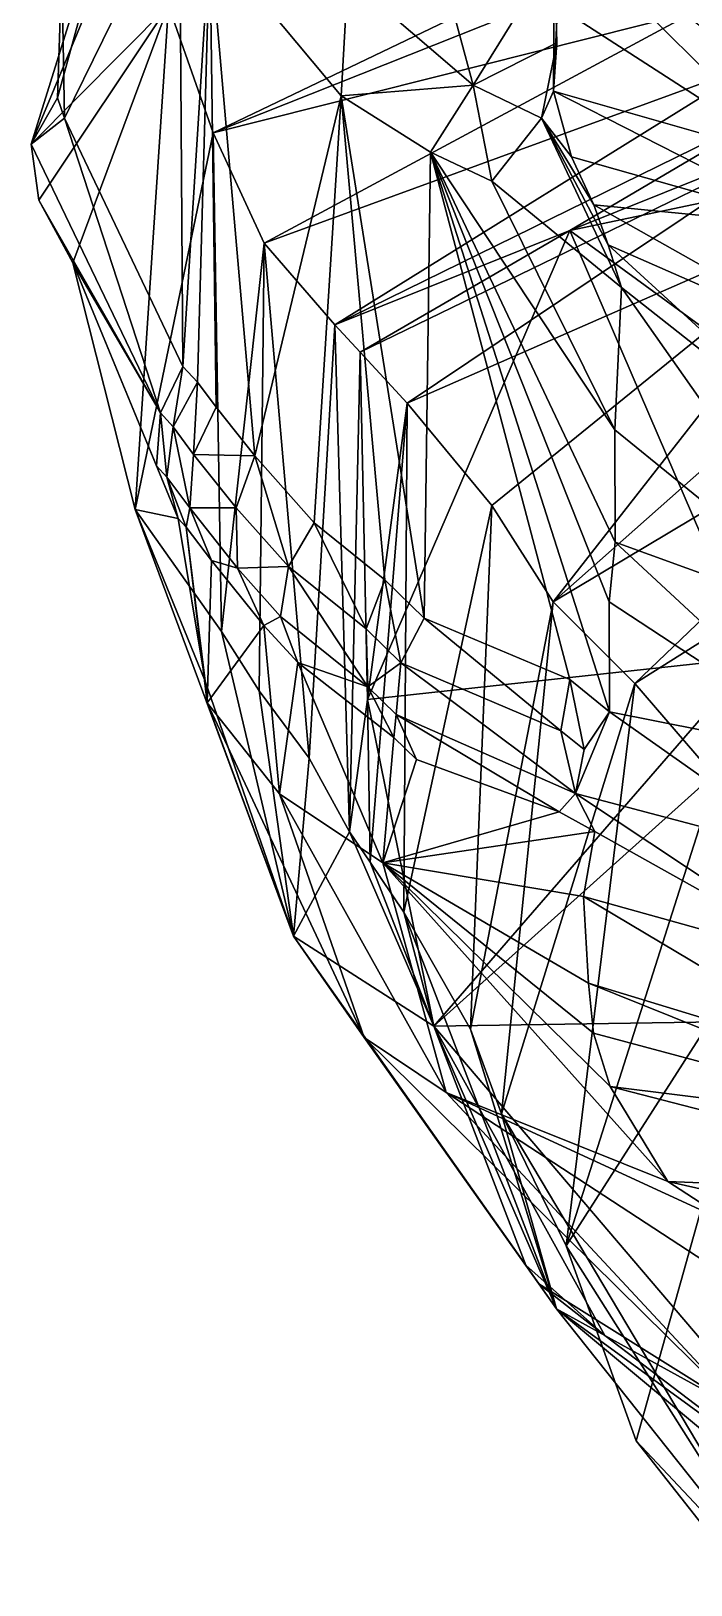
# Model space of a CAD drawing. Extents: x 0 to 165, y 0 to 73.
# Drawn here: x 0.49 to 10.93, y 30.11 to 54.7 of the extents above; entities that cross this region are included whole.
import ezdxf

# ---------------------------------------------------------------- set-up
doc = ezdxf.new("R2010")
doc.units = 0
doc.layers.get('0').update_dxf_attribs({"color": 1, "linetype": 'CONTINUOUS'})

msp = doc.modelspace()

# ---------------------------------------------------------------- linework, layer by layer
at = {"color": 20}
for points in [[(5.10555, 62.6676, 150.094), (8.77077, 55.9227, 146.293), (7.48409, 53.8422, 140.568)], [(5.10555, 62.6676, 150.094), (7.48409, 53.8422, 140.568), (5.50291, 55.5457, 137.835)], [(8.41814, 56.7885, 148.425), (12.5935, 52.6476, 146.642), (8.81583, 55.0878, 146.563)], [(8.41814, 56.7885, 148.425), (12.08, 54.0223, 147.831), (12.5935, 52.6476, 146.642)]]:
    msp.add_polyline3d(points, close=True, dxfattribs=at)
at = {"color": 120}
for points in [[(0.49361, 52.9106, 125.647), (2.30489, 58.7169, 124.162), (0.91309, 53.6414, 126.113)], [(0.91309, 53.6414, 126.113), (2.30489, 58.7169, 124.162), (0.97855, 55.7001, 127.67)], [(1.02361, 53.3188, 126.441), (0.97855, 55.7001, 127.67), (2.83961, 57.0293, 135.493)], [(0.91309, 53.6414, 126.113), (0.97855, 55.7001, 127.67), (1.02361, 53.3188, 126.441)], [(0.49361, 52.9106, 125.647), (0.61377, 52.0238, 124.941), (2.6645, 55.0948, 120.601)], [(0.91309, 53.6414, 126.113), (1.02361, 53.3188, 126.441), (0.49361, 52.9106, 125.647)], [(1.02361, 53.3188, 126.441), (2.5395, 48.6535, 128.799), (0.49361, 52.9106, 125.647)], [(0.49361, 52.9106, 125.647), (2.5395, 48.6535, 128.799), (0.61377, 52.0238, 124.941)], [(2.81908, 46.9855, 126.995), (1.15533, 51.032, 124.141), (2.4784, 47.8185, 127.918)], [(2.81908, 46.9855, 126.995), (2.64244, 47.6376, 128.122), (2.94577, 46.8483, 127.156)], [(3.24877, 44.4118, 125.158), (4.64581, 40.3741, 120.578), (2.14099, 47.1255, 121.327)], [(3.24877, 44.4118, 125.158), (2.14099, 47.1255, 121.327), (2.81908, 46.9855, 126.995)], [(2.81908, 46.9855, 126.995), (2.94577, 46.8483, 127.156), (3.24877, 44.4118, 125.158)], [(2.94577, 46.8483, 127.156), (3.00553, 47.1507, 128.643), (3.34825, 46.3203, 127.745)], [(3.24877, 44.4118, 125.158), (2.94577, 46.8483, 127.156), (3.27895, 44.065, 125.802)], [(3.27895, 44.065, 125.802), (2.94577, 46.8483, 127.156), (3.34825, 46.3203, 127.745)], [(4.42371, 42.6284, 127.083), (3.27895, 44.065, 125.802), (4.17579, 45.289, 128.889)], [(3.27895, 44.065, 125.802), (4.64581, 40.3741, 120.578), (3.24877, 44.4118, 125.158)], [(3.27895, 44.065, 125.802), (5.75854, 38.7716, 122.46), (4.64581, 40.3741, 120.578)], [(12.4673, 40.9594, 98.3325), (11.3185, 42.8897, 102.152), (8.95254, 35.4718, 106.873)], [(4.42371, 42.6284, 127.083), (6.05584, 41.5349, 129.175), (7.05952, 37.8972, 123.952)], [(4.42371, 42.6284, 127.083), (7.05952, 37.8972, 123.952), (5.75854, 38.7716, 122.46)], [(10.5623, 36.4903, 127.178), (6.05584, 41.5349, 129.175), (9.65109, 37.9972, 129.531)], [(12.1005, 29.7964, 99.8769), (12.4673, 40.9594, 98.3325), (10.0643, 32.3865, 103.531)], [(16.374, 36.2578, 125.415), (9.65109, 37.9972, 129.531), (15.0342, 37.3232, 127.463)], [(12.1005, 29.7964, 99.8769), (10.0643, 32.3865, 103.531), (12.6391, 29.6427, 106.256)]]:
    msp.add_polyline3d(points, close=True, dxfattribs=at)
at = {"color": 4}
for points in [[(2.30489, 58.7169, 124.162), (0.49361, 52.9106, 125.647), (2.28753, 57.2284, 122.716)], [(2.28753, 57.2284, 122.716), (0.49361, 52.9106, 125.647), (2.6645, 55.0948, 120.601)], [(1.15533, 51.032, 124.141), (2.6645, 55.0948, 120.601), (0.61377, 52.0238, 124.941)], [(1.15533, 51.032, 124.141), (0.61377, 52.0238, 124.941), (2.5395, 48.6535, 128.799)], [(7.05952, 37.8972, 123.952), (6.05584, 41.5349, 129.175), (10.5623, 36.4903, 127.178)], [(7.05952, 37.8972, 123.952), (11.6766, 35.7662, 125.332), (13.1087, 33.9428, 122.97)], [(13.1087, 33.9428, 122.97), (11.7602, 32.845, 116.776), (7.05952, 37.8972, 123.952)], [(7.05952, 37.8972, 123.952), (10.5623, 36.4903, 127.178), (11.6766, 35.7662, 125.332)], [(16.8995, 35.0564, 124.218), (10.5623, 36.4903, 127.178), (16.374, 36.2578, 125.415)], [(16.8995, 35.0564, 124.218), (11.6766, 35.7662, 125.332), (10.5623, 36.4903, 127.178)]]:
    msp.add_polyline3d(points, close=True, dxfattribs=at)
at = {"color": 110}
for points in [[(2.89518, 49.3907, 129.258), (1.02361, 53.3188, 126.441), (2.83961, 57.0293, 135.493)], [(3.1227, 49.1411, 129.54), (2.89518, 49.3907, 129.258), (3.32038, 56.1632, 135.858)], [(3.1227, 49.1411, 129.54), (3.32038, 56.1632, 135.858), (3.41832, 48.7462, 129.966)], [(2.89518, 49.3907, 129.258), (2.5395, 48.6535, 128.799), (1.02361, 53.3188, 126.441)], [(2.5395, 48.6535, 128.799), (2.4784, 47.8185, 127.918), (1.15533, 51.032, 124.141)], [(2.5395, 48.6535, 128.799), (2.89518, 49.3907, 129.258), (2.73917, 48.4339, 129.047)], [(2.73917, 48.4339, 129.047), (2.89518, 49.3907, 129.258), (3.1227, 49.1411, 129.54)], [(2.73917, 48.4339, 129.047), (3.1227, 49.1411, 129.54), (3.0636, 47.9993, 129.514)], [(3.0636, 47.9993, 129.514), (3.1227, 49.1411, 129.54), (3.41832, 48.7462, 129.966)], [(2.4784, 47.8185, 127.918), (2.5395, 48.6535, 128.799), (2.64244, 47.6376, 128.122)], [(2.64244, 47.6376, 128.122), (2.5395, 48.6535, 128.799), (2.73917, 48.4339, 129.047)], [(2.64244, 47.6376, 128.122), (2.73917, 48.4339, 129.047), (3.00553, 47.1507, 128.643)], [(3.00553, 47.1507, 128.643), (2.73917, 48.4339, 129.047), (3.0636, 47.9993, 129.514)], [(2.4784, 47.8185, 127.918), (2.64244, 47.6376, 128.122), (2.81908, 46.9855, 126.995)], [(2.64244, 47.6376, 128.122), (3.00553, 47.1507, 128.643), (2.94577, 46.8483, 127.156)], [(4.17579, 45.289, 128.889), (3.27895, 44.065, 125.802), (3.34825, 46.3203, 127.745)], [(4.17579, 45.289, 128.889), (3.34825, 46.3203, 127.745), (3.75528, 46.1975, 129.663)], [(4.17579, 45.289, 128.889), (4.4359, 45.4337, 130.491), (4.70962, 44.7061, 129.552)], [(4.17579, 45.289, 128.889), (4.70962, 44.7061, 129.552), (4.42371, 42.6284, 127.083)], [(4.70962, 44.7061, 129.552), (6.05584, 41.5349, 129.175), (4.42371, 42.6284, 127.083)], [(9.65109, 37.9972, 129.531), (16.374, 36.2578, 125.415), (10.5623, 36.4903, 127.178)]]:
    msp.add_polyline3d(points, close=True, dxfattribs=at)
at = {"color": 80}
for points in [[(3.32038, 56.1632, 135.858), (2.89518, 49.3907, 129.258), (2.83961, 57.0293, 135.493)], [(3.32038, 56.1632, 135.858), (5.39845, 53.6735, 138.281), (4.02962, 47.9767, 130.801)], [(15.7789, 49.8624, 106.898), (8.74997, 45.6676, 108.017), (10.0436, 44.3725, 105.327)], [(15.7789, 49.8624, 106.898), (10.0436, 44.3725, 105.327), (17.3747, 48.9946, 103.692)], [(8.87196, 43.6235, 136.024), (6.70953, 45.4045, 133.692), (9.01175, 44.4362, 136.289)], [(9.10262, 42.6312, 135.375), (6.34156, 44.7009, 133.216), (8.87196, 43.6235, 136.024)], [(9.01175, 44.4362, 136.289), (9.23763, 43.3269, 136.379), (8.87196, 43.6235, 136.024)], [(9.23763, 43.3269, 136.379), (9.64069, 43.9231, 136.897), (9.10262, 42.6312, 135.375)], [(9.10262, 42.6312, 135.375), (9.64069, 43.9231, 136.897), (12.8931, 41.6318, 134.31)], [(9.23763, 43.3269, 136.379), (9.10262, 42.6312, 135.375), (8.87196, 43.6235, 136.024)], [(9.40609, 42.0303, 134.408), (8.84278, 42.3398, 134.114), (9.10262, 42.6312, 135.375)], [(9.40609, 42.0303, 134.408), (9.10262, 42.6312, 135.375), (13.2426, 39.8829, 132.024)], [(9.10262, 42.6312, 135.375), (12.8931, 41.6318, 134.31), (13.2426, 39.8829, 132.024)], [(9.40609, 42.0303, 134.408), (6.05584, 41.5349, 129.175), (8.84278, 42.3398, 134.114)], [(9.40609, 42.0303, 134.408), (9.22982, 41.0014, 133.1), (6.05584, 41.5349, 129.175)], [(9.40609, 42.0303, 134.408), (13.2426, 39.8829, 132.024), (9.22982, 41.0014, 133.1)], [(12.6391, 29.6427, 106.256), (7.93127, 37.5622, 109.452), (8.80278, 34.4767, 113.603)], [(8.95254, 35.4718, 106.873), (12.6391, 29.6427, 106.256), (10.0643, 32.3865, 103.531)]]:
    msp.add_polyline3d(points, close=True, dxfattribs=at)
at = {"color": 150}
for points in [[(10.2457, 56.3902, 118.476), (2.6645, 55.0948, 120.601), (3.37395, 53.0883, 118.792)], [(10.2457, 56.3902, 118.476), (3.37395, 53.0883, 118.792), (10.3498, 55.8688, 118.063)], [(10.3498, 55.8688, 118.063), (3.37395, 53.0883, 118.792), (10.9775, 55.003, 116.934)], [(3.37395, 53.0883, 118.792), (2.14099, 47.1255, 121.327), (3.50294, 45.1968, 118.825)], [(3.37395, 53.0883, 118.792), (3.50294, 45.1968, 118.825), (4.17798, 51.3413, 117.009)], [(4.09815, 44.2584, 117.866), (4.17798, 51.3413, 117.009), (3.50294, 45.1968, 118.825)], [(3.50294, 45.1968, 118.825), (4.64581, 40.3741, 120.578), (4.09815, 44.2584, 117.866)]]:
    msp.add_polyline3d(points, close=True, dxfattribs=at)
at = {"color": 100}
for points in [[(4.02962, 47.9767, 130.801), (3.41832, 48.7462, 129.966), (3.32038, 56.1632, 135.858)], [(4.02962, 47.9767, 130.801), (5.39845, 53.6735, 138.281), (4.97154, 46.9168, 131.954)], [(17.3747, 48.9946, 103.692), (10.0436, 44.3725, 105.327), (11.3185, 42.8897, 102.152)], [(4.02962, 47.9767, 130.801), (3.0636, 47.9993, 129.514), (3.41832, 48.7462, 129.966)], [(3.73402, 47.1528, 130.432), (3.00553, 47.1507, 128.643), (3.0636, 47.9993, 129.514)], [(3.73402, 47.1528, 130.432), (3.0636, 47.9993, 129.514), (4.02962, 47.9767, 130.801)], [(3.73402, 47.1528, 130.432), (4.02962, 47.9767, 130.801), (4.56426, 46.2248, 131.448)], [(4.56426, 46.2248, 131.448), (4.02962, 47.9767, 130.801), (4.97154, 46.9168, 131.954)], [(3.75528, 46.1975, 129.663), (3.00553, 47.1507, 128.643), (3.73402, 47.1528, 130.432)], [(3.75528, 46.1975, 129.663), (3.34825, 46.3203, 127.745), (3.00553, 47.1507, 128.643)], [(3.73402, 47.1528, 130.432), (4.56426, 46.2248, 131.448), (3.75528, 46.1975, 129.663)], [(3.75528, 46.1975, 129.663), (4.56426, 46.2248, 131.448), (4.4359, 45.4337, 130.491)], [(3.75528, 46.1975, 129.663), (4.4359, 45.4337, 130.491), (4.17579, 45.289, 128.889)], [(4.56426, 46.2248, 131.448), (5.81696, 44.3224, 131.798), (4.4359, 45.4337, 130.491)], [(5.81696, 44.3224, 131.798), (4.70962, 44.7061, 129.552), (4.4359, 45.4337, 130.491)], [(6.2313, 43.517, 131.026), (4.70962, 44.7061, 129.552), (5.81696, 44.3224, 131.798)], [(6.2313, 43.517, 131.026), (6.05584, 41.5349, 129.175), (4.70962, 44.7061, 129.552)], [(6.58688, 43.1718, 131.419), (6.2313, 43.517, 131.026), (6.26443, 43.8798, 132.285)], [(6.58688, 43.1718, 131.419), (6.26443, 43.8798, 132.285), (8.84278, 42.3398, 134.114)], [(6.58688, 43.1718, 131.419), (6.05584, 41.5349, 129.175), (6.2313, 43.517, 131.026)], [(6.58688, 43.1718, 131.419), (8.84278, 42.3398, 134.114), (6.05584, 41.5349, 129.175)], [(9.38666, 38.8396, 130.681), (9.65109, 37.9972, 129.531), (6.05584, 41.5349, 129.175)], [(9.38666, 38.8396, 130.681), (6.05584, 41.5349, 129.175), (9.30876, 39.6281, 131.562)], [(9.30876, 39.6281, 131.562), (6.05584, 41.5349, 129.175), (9.22982, 41.0014, 133.1)], [(10.0643, 32.3865, 103.531), (12.4673, 40.9594, 98.3325), (8.95254, 35.4718, 106.873)], [(9.30876, 39.6281, 131.562), (15.0342, 37.3232, 127.463), (9.38666, 38.8396, 130.681)], [(9.30876, 39.6281, 131.562), (13.8584, 38.2417, 129.788), (15.0342, 37.3232, 127.463)], [(9.38666, 38.8396, 130.681), (15.0342, 37.3232, 127.463), (9.65109, 37.9972, 129.531)]]:
    msp.add_polyline3d(points, close=True, dxfattribs=at)
at = {"color": 70}
for points in [[(5.50291, 55.5457, 137.835), (5.39845, 53.6735, 138.281), (3.32038, 56.1632, 135.858)], [(5.39845, 53.6735, 138.281), (7.48409, 53.8422, 140.568), (6.80785, 52.78, 140.167)], [(5.39845, 53.6735, 138.281), (6.70953, 45.4045, 133.692), (6.08836, 46.0146, 133.012)], [(9.64069, 43.9231, 136.897), (9.01175, 44.4362, 136.289), (6.80785, 52.78, 140.167)], [(9.6331, 45.6668, 138.679), (9.64069, 43.9231, 136.897), (6.80785, 52.78, 140.167)], [(14.6516, 50.8979, 109.605), (8.74997, 45.6676, 108.017), (15.7789, 49.8624, 106.898)], [(9.6331, 45.6668, 138.679), (9.73258, 46.6069, 139.689), (13.4373, 43.1686, 137.502)], [(7.93127, 37.5622, 109.452), (8.74997, 45.6676, 108.017), (7.44296, 38.9012, 111.269)], [(8.74997, 45.6676, 108.017), (7.93127, 37.5622, 109.452), (10.0436, 44.3725, 105.327)], [(9.6331, 45.6668, 138.679), (13.4373, 43.1686, 137.502), (9.64069, 43.9231, 136.897)], [(7.93127, 37.5622, 109.452), (8.95254, 35.4718, 106.873), (10.0436, 44.3725, 105.327)], [(9.64069, 43.9231, 136.897), (9.23763, 43.3269, 136.379), (9.01175, 44.4362, 136.289)], [(9.64069, 43.9231, 136.897), (13.4373, 43.1686, 137.502), (12.8931, 41.6318, 134.31)], [(7.93127, 37.5622, 109.452), (7.44296, 38.9012, 111.269), (8.80278, 34.4767, 113.603)], [(7.93127, 37.5622, 109.452), (12.6391, 29.6427, 106.256), (8.95254, 35.4718, 106.873)]]:
    msp.add_polyline3d(points, close=True, dxfattribs=at)
at = {"color": 40}
for points in [[(8.80715, 54.5136, 143.762), (7.48409, 53.8422, 140.568), (8.77077, 55.9227, 146.293)], [(8.80715, 54.5136, 143.762), (8.56277, 53.3198, 143.613), (7.48409, 53.8422, 140.568)], [(8.7549, 53.748, 144.612), (9.03737, 52.7052, 144.405), (8.56277, 53.3198, 143.613)], [(8.7549, 53.748, 144.612), (12.9769, 51.5953, 145.7), (9.03737, 52.7052, 144.405)], [(12.3999, 53.5342, 114.42), (9.01361, 51.5409, 114.42), (12.7566, 53.0447, 113.742)], [(12.3999, 53.5342, 114.42), (15.7059, 52.9522, 114.42), (9.01361, 51.5409, 114.42)], [(9.39285, 51.9472, 144.046), (9.62012, 51.3123, 143.511), (8.56277, 53.3198, 143.613)], [(9.03737, 52.7052, 144.405), (9.39285, 51.9472, 144.046), (8.56277, 53.3198, 143.613)], [(9.01361, 51.5409, 114.42), (5.69568, 49.6157, 114.42), (12.7566, 53.0447, 113.742)], [(12.7566, 53.0447, 113.742), (5.69568, 49.6157, 114.42), (6.44026, 48.8101, 113.164)], [(12.7566, 53.0447, 113.742), (6.44026, 48.8101, 113.164), (13.6935, 51.9913, 111.86)], [(15.7059, 52.9522, 114.42), (11.9239, 49.4149, 114.42), (9.01361, 51.5409, 114.42)], [(9.03737, 52.7052, 144.405), (12.9769, 51.5953, 145.7), (9.39285, 51.9472, 144.046)], [(9.39285, 51.9472, 144.046), (13.6686, 49.5384, 143.658), (9.62012, 51.3123, 143.511)], [(9.39285, 51.9472, 144.046), (12.9769, 51.5953, 145.7), (13.6686, 49.5384, 143.658)], [(5.69568, 49.6157, 114.42), (9.01361, 51.5409, 114.42), (5.81104, 44.1196, 114.42)], [(9.01361, 51.5409, 114.42), (11.9239, 44.7827, 114.42), (5.81104, 44.1196, 114.42)], [(11.9239, 49.4149, 114.42), (11.9239, 44.7827, 114.42), (9.01361, 51.5409, 114.42)], [(5.69568, 49.6157, 114.42), (5.81104, 44.1196, 114.42), (6.44026, 48.8101, 113.164)], [(5.81104, 44.1196, 114.42), (5.85358, 41.5453, 114.42), (6.44026, 48.8101, 113.164)], [(15.9355, 47.0988, 114.42), (21.022, 39.1647, 114.42), (6.86263, 38.9508, 114.42)], [(11.9239, 44.7827, 114.42), (15.9355, 47.0988, 114.42), (6.86263, 38.9508, 114.42)], [(5.81104, 44.1196, 114.42), (11.9239, 44.7827, 114.42), (6.86263, 38.9508, 114.42)], [(5.85358, 41.5453, 114.42), (5.81104, 44.1196, 114.42), (6.86263, 38.9508, 114.42)], [(5.85358, 41.5453, 114.42), (6.86263, 38.9508, 114.42), (6.38792, 40.7547, 113.493)], [(6.38792, 40.7547, 113.493), (6.86263, 38.9508, 114.42), (8.80278, 34.4767, 113.603)], [(6.38792, 40.7547, 113.493), (8.80278, 34.4767, 113.603), (7.44296, 38.9012, 111.269)], [(13.7376, 30.8782, 114.42), (6.86263, 38.9508, 114.42), (21.022, 39.1647, 114.42)], [(6.86263, 38.9508, 114.42), (8.31578, 35.1676, 114.42), (8.80278, 34.4767, 113.603)], [(9.56435, 34.0565, 114.42), (6.86263, 38.9508, 114.42), (13.7376, 30.8782, 114.42)], [(8.31578, 35.1676, 114.42), (6.86263, 38.9508, 114.42), (9.56435, 34.0565, 114.42)], [(8.31578, 35.1676, 114.42), (8.52193, 34.8729, 114.42), (8.80278, 34.4767, 113.603)], [(8.52193, 34.8729, 114.42), (8.31578, 35.1676, 114.42), (9.56435, 34.0565, 114.42)], [(8.52193, 34.8729, 114.42), (9.56435, 34.0565, 114.42), (8.80278, 34.4767, 113.603)], [(9.56435, 34.0565, 114.42), (13.7376, 30.8782, 114.42), (8.80278, 34.4767, 113.603)], [(8.80278, 34.4767, 113.603), (13.7376, 30.8782, 114.42), (16.9652, 27.6679, 110.574)], [(8.80278, 34.4767, 113.603), (16.9652, 27.6679, 110.574), (12.6391, 29.6427, 106.256)]]:
    msp.add_polyline3d(points, close=True, dxfattribs=at)
at = {"color": 30}
for points in [[(8.81583, 55.0878, 146.563), (8.7549, 53.748, 144.612), (8.77077, 55.9227, 146.293)], [(8.77077, 55.9227, 146.293), (8.7549, 53.748, 144.612), (8.80715, 54.5136, 143.762)], [(8.81583, 55.0878, 146.563), (12.5935, 52.6476, 146.642), (8.7549, 53.748, 144.612)], [(12.5935, 52.6476, 146.642), (12.9769, 51.5953, 145.7), (8.7549, 53.748, 144.612)]]:
    msp.add_polyline3d(points, close=True, dxfattribs=at)
at = {"color": 60}
for points in [[(7.48409, 53.8422, 140.568), (5.39845, 53.6735, 138.281), (5.50291, 55.5457, 137.835)], [(6.80785, 52.78, 140.167), (6.70953, 45.4045, 133.692), (5.39845, 53.6735, 138.281)], [(6.80785, 52.78, 140.167), (7.48409, 53.8422, 140.568), (7.7796, 52.3218, 141.28)], [(7.48409, 53.8422, 140.568), (8.56277, 53.3198, 143.613), (7.7796, 52.3218, 141.28)], [(9.73258, 46.6069, 139.689), (9.6331, 45.6668, 138.679), (6.80785, 52.78, 140.167)], [(6.80785, 52.78, 140.167), (9.72662, 48.3871, 141.136), (9.73258, 46.6069, 139.689)], [(6.80785, 52.78, 140.167), (7.7796, 52.3218, 141.28), (9.72662, 48.3871, 141.136)], [(7.77708, 47.1893, 110.627), (8.74997, 45.6676, 108.017), (13.6935, 51.9913, 111.86)], [(9.72662, 48.3871, 141.136), (13.6703, 45.181, 139.941), (9.73258, 46.6069, 139.689)], [(7.44296, 38.9012, 111.269), (7.77708, 47.1893, 110.627), (6.38792, 40.7547, 113.493)], [(7.77708, 47.1893, 110.627), (7.44296, 38.9012, 111.269), (8.74997, 45.6676, 108.017)], [(9.73258, 46.6069, 139.689), (13.6703, 45.181, 139.941), (13.4373, 43.1686, 137.502)]]:
    msp.add_polyline3d(points, close=True, dxfattribs=at)
at = {"color": 140}
for points in [[(2.14099, 47.1255, 121.327), (2.6645, 55.0948, 120.601), (1.15533, 51.032, 124.141)], [(2.6645, 55.0948, 120.601), (2.14099, 47.1255, 121.327), (3.37395, 53.0883, 118.792)], [(2.14099, 47.1255, 121.327), (1.15533, 51.032, 124.141), (2.81908, 46.9855, 126.995)], [(2.14099, 47.1255, 121.327), (4.64581, 40.3741, 120.578), (3.50294, 45.1968, 118.825)], [(5.75854, 38.7716, 122.46), (3.27895, 44.065, 125.802), (4.42371, 42.6284, 127.083)], [(4.64581, 40.3741, 120.578), (6.86263, 38.9508, 114.42), (5.52993, 42.0242, 114.981)], [(5.75854, 38.7716, 122.46), (8.31578, 35.1676, 114.42), (4.64581, 40.3741, 120.578)], [(5.75854, 38.7716, 122.46), (7.05952, 37.8972, 123.952), (11.7602, 32.845, 116.776)]]:
    msp.add_polyline3d(points, close=True, dxfattribs=at)
at = {"color": 160}
for points in [[(10.9775, 55.003, 116.934), (3.37395, 53.0883, 118.792), (4.17798, 51.3413, 117.009)], [(10.9775, 55.003, 116.934), (4.17798, 51.3413, 117.009), (11.9351, 54.1717, 115.303)], [(4.89165, 43.1887, 116.702), (4.17798, 51.3413, 117.009), (4.09815, 44.2584, 117.866)], [(4.17798, 51.3413, 117.009), (4.89165, 43.1887, 116.702), (5.29659, 50.0474, 115.093)], [(4.89165, 43.1887, 116.702), (4.09815, 44.2584, 117.866), (4.64581, 40.3741, 120.578)], [(4.89165, 43.1887, 116.702), (4.64581, 40.3741, 120.578), (5.52993, 42.0242, 114.981)], [(11.7602, 32.845, 116.776), (8.52193, 34.8729, 114.42), (5.75854, 38.7716, 122.46)]]:
    msp.add_polyline3d(points, close=True, dxfattribs=at)
at = {"color": 2}
for points in [[(8.56277, 53.3198, 143.613), (8.80715, 54.5136, 143.762), (8.7549, 53.748, 144.612)], [(8.56277, 53.3198, 143.613), (9.83047, 50.6404, 142.846), (7.7796, 52.3218, 141.28)], [(9.62012, 51.3123, 143.511), (9.83047, 50.6404, 142.846), (8.56277, 53.3198, 143.613)], [(9.83047, 50.6404, 142.846), (9.72662, 48.3871, 141.136), (7.7796, 52.3218, 141.28)], [(13.6935, 51.9913, 111.86), (6.44026, 48.8101, 113.164), (7.77708, 47.1893, 110.627)], [(13.6935, 51.9913, 111.86), (8.74997, 45.6676, 108.017), (14.6516, 50.8979, 109.605)], [(9.62012, 51.3123, 143.511), (13.5894, 47.6768, 141.914), (9.83047, 50.6404, 142.846)], [(9.62012, 51.3123, 143.511), (13.6686, 49.5384, 143.658), (13.5894, 47.6768, 141.914)], [(9.83047, 50.6404, 142.846), (13.6703, 45.181, 139.941), (9.72662, 48.3871, 141.136)], [(9.83047, 50.6404, 142.846), (13.5894, 47.6768, 141.914), (13.6703, 45.181, 139.941)], [(6.44026, 48.8101, 113.164), (5.85358, 41.5453, 114.42), (6.38792, 40.7547, 113.493)], [(6.44026, 48.8101, 113.164), (6.38792, 40.7547, 113.493), (7.77708, 47.1893, 110.627)]]:
    msp.add_polyline3d(points, close=True, dxfattribs=at)
at = {"color": 5}
for points in [[(11.9351, 54.1717, 115.303), (4.17798, 51.3413, 117.009), (5.29659, 50.0474, 115.093)], [(5.29659, 50.0474, 115.093), (12.3999, 53.5342, 114.42), (11.9351, 54.1717, 115.303)], [(9.01361, 51.5409, 114.42), (12.3999, 53.5342, 114.42), (5.29659, 50.0474, 115.093)], [(12.3999, 53.5342, 114.42), (9.01361, 51.5409, 114.42), (15.7059, 52.9522, 114.42)], [(15.7059, 52.9522, 114.42), (9.01361, 51.5409, 114.42), (11.9239, 49.4149, 114.42)], [(5.69568, 49.6157, 114.42), (9.01361, 51.5409, 114.42), (5.29659, 50.0474, 115.093)], [(5.69568, 49.6157, 114.42), (5.81104, 44.1196, 114.42), (9.01361, 51.5409, 114.42)], [(9.01361, 51.5409, 114.42), (5.81104, 44.1196, 114.42), (11.9239, 44.7827, 114.42)], [(11.9239, 49.4149, 114.42), (9.01361, 51.5409, 114.42), (11.9239, 44.7827, 114.42)], [(5.52993, 42.0242, 114.981), (5.29659, 50.0474, 115.093), (4.89165, 43.1887, 116.702)], [(5.52993, 42.0242, 114.981), (5.69568, 49.6157, 114.42), (5.29659, 50.0474, 115.093)], [(5.81104, 44.1196, 114.42), (5.69568, 49.6157, 114.42), (5.52993, 42.0242, 114.981)], [(11.9239, 44.7827, 114.42), (6.86263, 38.9508, 114.42), (15.9355, 47.0988, 114.42)], [(15.9355, 47.0988, 114.42), (6.86263, 38.9508, 114.42), (21.022, 39.1647, 114.42)], [(5.81104, 44.1196, 114.42), (6.86263, 38.9508, 114.42), (11.9239, 44.7827, 114.42)], [(5.85358, 41.5453, 114.42), (5.81104, 44.1196, 114.42), (5.52993, 42.0242, 114.981)], [(5.85358, 41.5453, 114.42), (6.86263, 38.9508, 114.42), (5.81104, 44.1196, 114.42)], [(6.86263, 38.9508, 114.42), (5.85358, 41.5453, 114.42), (5.52993, 42.0242, 114.981)], [(8.31578, 35.1676, 114.42), (6.86263, 38.9508, 114.42), (4.64581, 40.3741, 120.578)], [(13.7376, 30.8782, 114.42), (21.022, 39.1647, 114.42), (6.86263, 38.9508, 114.42)], [(8.31578, 35.1676, 114.42), (9.56435, 34.0565, 114.42), (6.86263, 38.9508, 114.42)], [(9.56435, 34.0565, 114.42), (13.7376, 30.8782, 114.42), (6.86263, 38.9508, 114.42)], [(8.52193, 34.8729, 114.42), (8.31578, 35.1676, 114.42), (5.75854, 38.7716, 122.46)], [(8.52193, 34.8729, 114.42), (9.56435, 34.0565, 114.42), (8.31578, 35.1676, 114.42)], [(9.56435, 34.0565, 114.42), (8.52193, 34.8729, 114.42), (11.7602, 32.845, 116.776)], [(13.7376, 30.8782, 114.42), (9.56435, 34.0565, 114.42), (11.7602, 32.845, 116.776)]]:
    msp.add_polyline3d(points, close=True, dxfattribs=at)
at = {"color": 3}
for points in [[(6.08836, 46.0146, 133.012), (4.97154, 46.9168, 131.954), (5.39845, 53.6735, 138.281)], [(6.70953, 45.4045, 133.692), (6.80785, 52.78, 140.167), (9.01175, 44.4362, 136.289)], [(4.97154, 46.9168, 131.954), (5.79436, 45.2382, 132.616), (4.56426, 46.2248, 131.448)], [(6.08836, 46.0146, 133.012), (5.79436, 45.2382, 132.616), (4.97154, 46.9168, 131.954)], [(5.79436, 45.2382, 132.616), (5.81696, 44.3224, 131.798), (4.56426, 46.2248, 131.448)], [(6.08836, 46.0146, 133.012), (6.34156, 44.7009, 133.216), (5.79436, 45.2382, 132.616)], [(6.70953, 45.4045, 133.692), (6.34156, 44.7009, 133.216), (6.08836, 46.0146, 133.012)], [(6.34156, 44.7009, 133.216), (6.70953, 45.4045, 133.692), (8.87196, 43.6235, 136.024)], [(6.34156, 44.7009, 133.216), (5.81696, 44.3224, 131.798), (5.79436, 45.2382, 132.616)], [(6.26443, 43.8798, 132.285), (5.81696, 44.3224, 131.798), (6.34156, 44.7009, 133.216)], [(6.26443, 43.8798, 132.285), (6.34156, 44.7009, 133.216), (9.10262, 42.6312, 135.375)], [(6.26443, 43.8798, 132.285), (6.2313, 43.517, 131.026), (5.81696, 44.3224, 131.798)], [(10.0436, 44.3725, 105.327), (8.95254, 35.4718, 106.873), (11.3185, 42.8897, 102.152)], [(8.84278, 42.3398, 134.114), (6.26443, 43.8798, 132.285), (9.10262, 42.6312, 135.375)], [(9.22982, 41.0014, 133.1), (13.8584, 38.2417, 129.788), (9.30876, 39.6281, 131.562)], [(9.22982, 41.0014, 133.1), (13.2426, 39.8829, 132.024), (13.8584, 38.2417, 129.788)]]:
    msp.add_polyline3d(points, close=True, dxfattribs=at)

doc.saveas('drawing.dxf')
